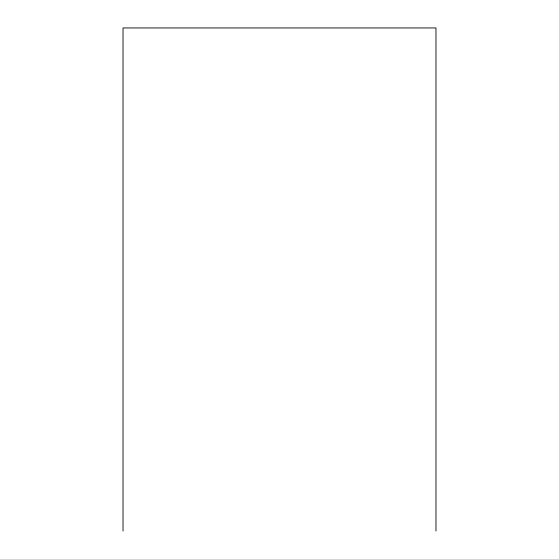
<?xml version="1.0" encoding="UTF-8"?>
<svg xmlns="http://www.w3.org/2000/svg" width="559" height="559" viewBox="0 0 559 559"><rect width="100%" height="100%" fill="white"/><g stroke="black" fill="none" stroke-linecap="round" stroke-linejoin="round"><path stroke-width="0.84" d="M435.971 531.05L435.971 27.95L123.029 27.95L123.029 531.05"/></g></svg>
